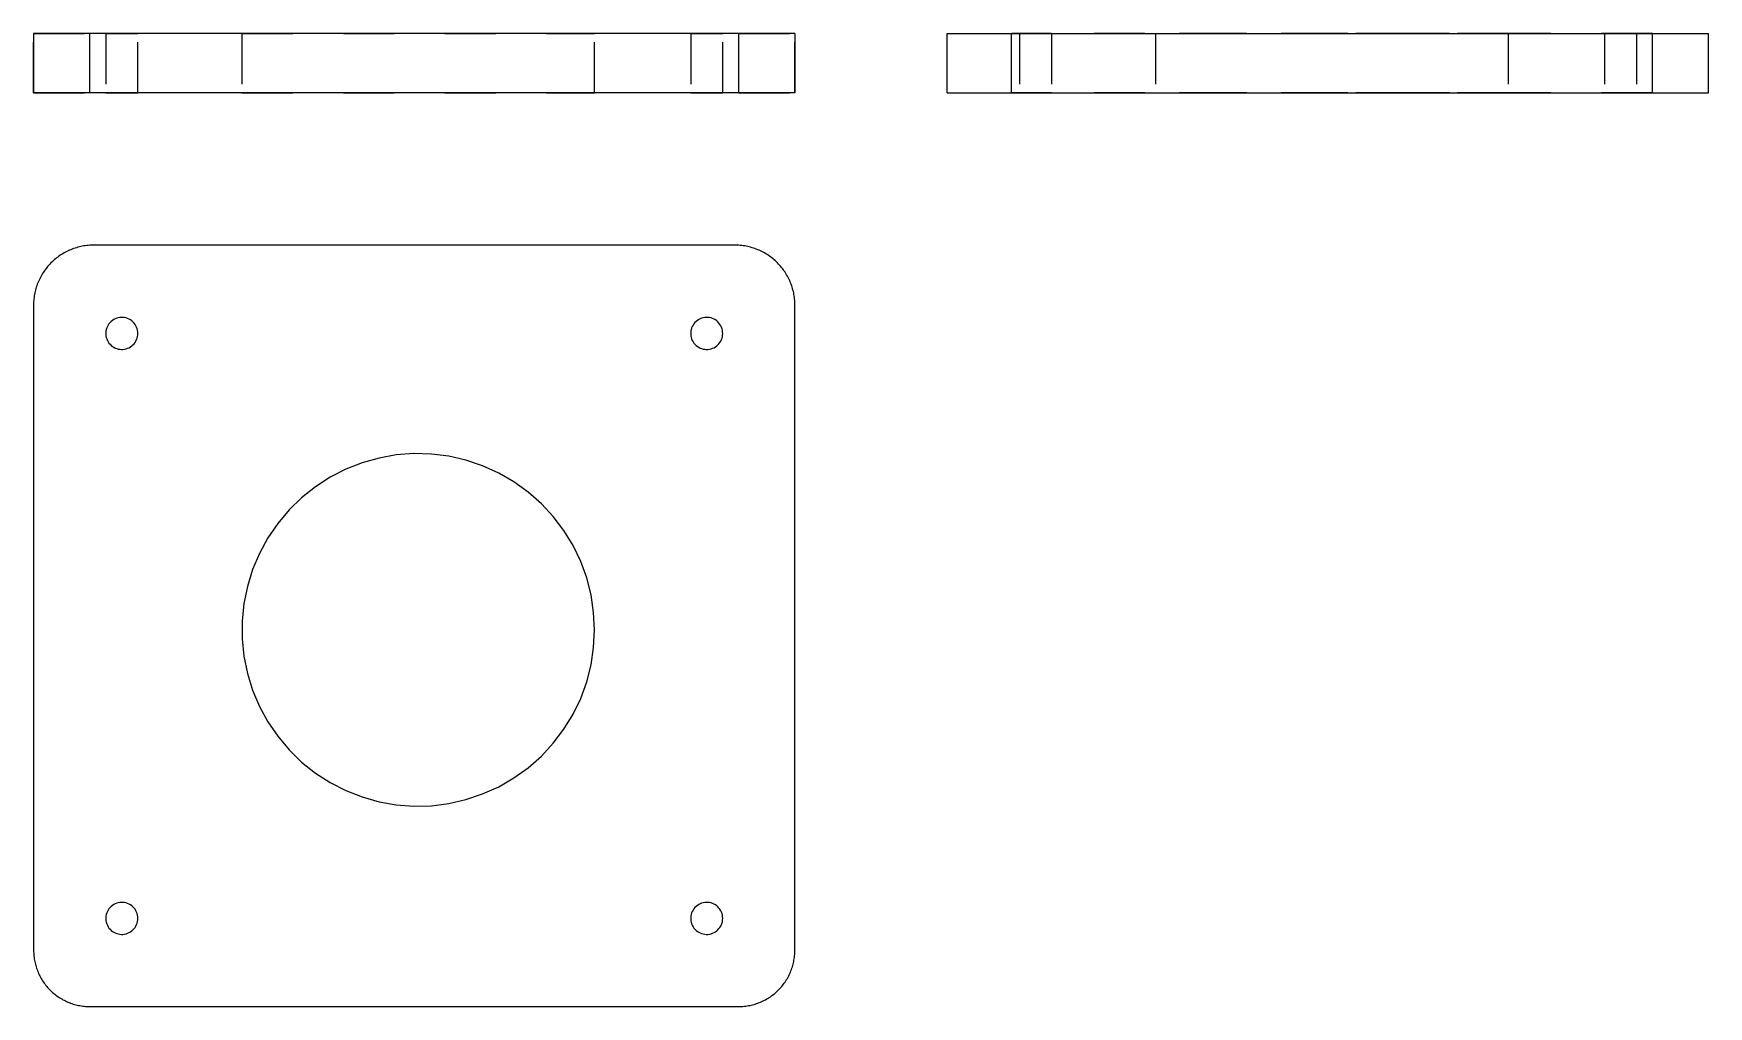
# Model space of a CAD drawing. Extents: x 0 to 3.3, y 0 to 1.92.
import ezdxf

# ---------------------------------------------------------------- set-up
doc = ezdxf.new("R2010")
doc.units = 0
doc.linetypes.add('HIDDEN', pattern=[0.075027, 0.050043, -0.024984])
for name, color, linetype in [('FRONT', 7, 'CONTINUOUS'), ('FRONT_HID', 7, 'HIDDEN'), ('LEFT', 7, 'CONTINUOUS'), ('LEFT_HID', 7, 'HIDDEN'), ('TOP', 7, 'CONTINUOUS')]:
    doc.layers.add(name, color=color, linetype=linetype)

msp = doc.modelspace()

# ---------------------------------------------------------------- linework, layer by layer
at = {"layer": 'FRONT'}
for p, q in [((0.110789, 1.917293), (0, 1.917293)), ((0, 1.917293), (0, 1.800105)), ((1.389737, 1.917293), (0.110789, 1.917293)), ((0.110789, 1.800105), (0.110789, 1.917293)), ((1.389737, 1.800105), (1.389737, 1.917293)), ((1.500526, 1.917293), (1.389737, 1.917293)), ((1.500526, 1.917293), (1.500526, 1.800105)), ((0.110789, 1.800105), (0, 1.800105)), ((1.389737, 1.800105), (0.110789, 1.800105)), ((1.500526, 1.800105), (1.389737, 1.800105))]:
    msp.add_line(p, q, dxfattribs=at)
at = {"layer": 'FRONT_HID', "linetype": 'HIDDEN'}
for p, q in [((0, 1.917293), (0.000263, 1.917293)), ((0.000263, 1.917293), (0.110789, 1.917293)), ((0.000263, 1.800105), (0.000263, 1.917293)), ((0.000263, 1.800105), (0.000263, 1.917293)), ((0.205526, 1.917293), (0.142368, 1.917293)), ((0.142368, 1.917293), (0.205526, 1.917293)), ((0.205526, 1.917293), (0.142368, 1.917293)), ((0.142368, 1.917293), (0.205526, 1.917293)), ((0.142368, 1.917293), (0.142368, 1.800105)), ((0.142368, 1.917293), (0.142368, 1.800105)), ((0.205526, 1.800105), (0.205526, 1.917293)), ((0.205526, 1.800105), (0.205526, 1.917293)), ((1.105526, 1.917293), (0.410789, 1.917293)), ((0.410789, 1.917293), (1.105526, 1.917293)), ((0.410789, 1.917293), (0.410789, 1.800105)), ((1.105526, 1.800105), (1.105526, 1.917293)), ((1.358158, 1.917293), (1.295, 1.917293)), ((1.295, 1.917293), (1.358158, 1.917293)), ((1.358158, 1.917293), (1.295, 1.917293)), ((1.295, 1.917293), (1.358158, 1.917293)), ((1.295, 1.917293), (1.295, 1.800105)), ((1.295, 1.917293), (1.295, 1.800105)), ((1.358158, 1.800105), (1.358158, 1.917293)), ((1.358158, 1.800105), (1.358158, 1.917293)), ((1.389737, 1.917293), (1.500263, 1.917293)), ((1.500263, 1.800105), (1.500263, 1.917293)), ((1.500263, 1.800105), (1.500263, 1.917293)), ((1.500263, 1.917293), (1.500526, 1.917293)), ((0, 1.800105), (0.000263, 1.800105)), ((0.000263, 1.800105), (0.110789, 1.800105)), ((0.205526, 1.800105), (0.142368, 1.800105)), ((0.142368, 1.800105), (0.205526, 1.800105)), ((0.205526, 1.800105), (0.142368, 1.800105)), ((0.142368, 1.800105), (0.205526, 1.800105)), ((1.105526, 1.800105), (0.410789, 1.800105)), ((0.410789, 1.800105), (1.105526, 1.800105)), ((1.358158, 1.800105), (1.295, 1.800105)), ((1.295, 1.800105), (1.358158, 1.800105)), ((1.358158, 1.800105), (1.295, 1.800105)), ((1.295, 1.800105), (1.358158, 1.800105)), ((1.389737, 1.800105), (1.500263, 1.800105)), ((1.500263, 1.800105), (1.500526, 1.800105))]:
    msp.add_line(p, q, dxfattribs=at)
at = {"layer": 'LEFT'}
for p, q in [((1.800631, 1.800105), (1.800631, 1.917293)), ((1.800631, 1.917293), (1.926947, 1.917293)), ((1.926947, 1.800105), (1.926947, 1.917293)), ((1.926947, 1.917293), (3.190105, 1.917293)), ((3.190105, 1.917293), (3.300631, 1.917293)), ((3.190105, 1.800105), (3.190105, 1.917293)), ((3.300631, 1.800105), (3.300631, 1.917293)), ((1.800631, 1.800105), (1.926947, 1.800105)), ((1.926947, 1.800105), (3.190105, 1.800105)), ((3.190105, 1.800105), (3.300631, 1.800105))]:
    msp.add_line(p, q, dxfattribs=at)
at = {"layer": 'LEFT_HID', "linetype": 'HIDDEN'}
for p, q in [((3.190105, 1.917293), (1.926947, 1.917293)), ((1.974315, 1.917293), (1.942736, 1.917293)), ((1.942736, 1.917293), (2.005894, 1.917293)), ((1.974315, 1.917293), (1.942736, 1.917293)), ((1.942736, 1.917293), (2.005894, 1.917293)), ((1.942736, 1.917293), (1.942736, 1.800105)), ((1.942736, 1.917293), (1.942736, 1.800105)), ((2.005894, 1.917293), (1.974315, 1.917293)), ((2.005894, 1.917293), (1.974315, 1.917293)), ((2.005894, 1.917293), (2.005894, 1.800105)), ((2.005894, 1.917293), (2.005894, 1.800105)), ((2.558526, 1.917293), (2.211157, 1.917293)), ((2.211157, 1.917293), (2.905894, 1.917293)), ((2.211157, 1.917293), (2.211157, 1.800105)), ((2.905894, 1.917293), (2.558526, 1.917293)), ((2.905894, 1.917293), (2.905894, 1.800105)), ((3.126947, 1.917293), (3.095368, 1.917293)), ((3.095368, 1.917293), (3.158526, 1.917293)), ((3.126947, 1.917293), (3.095368, 1.917293)), ((3.095368, 1.917293), (3.158526, 1.917293)), ((3.095368, 1.917293), (3.095368, 1.800105)), ((3.095368, 1.917293), (3.095368, 1.800105)), ((3.158526, 1.917293), (3.126947, 1.917293)), ((3.158526, 1.917293), (3.126947, 1.917293)), ((3.158526, 1.917293), (3.158526, 1.800105)), ((3.158526, 1.917293), (3.158526, 1.800105)), ((3.190105, 1.800105), (1.926947, 1.800105)), ((1.974315, 1.800105), (1.942736, 1.800105)), ((1.942736, 1.800105), (2.005894, 1.800105)), ((1.974315, 1.800105), (1.942736, 1.800105)), ((1.942736, 1.800105), (2.005894, 1.800105)), ((2.005894, 1.800105), (1.974315, 1.800105)), ((2.005894, 1.800105), (1.974315, 1.800105)), ((2.558526, 1.800105), (2.211157, 1.800105)), ((2.211157, 1.800105), (2.905894, 1.800105)), ((2.905894, 1.800105), (2.558526, 1.800105)), ((3.126947, 1.800105), (3.095368, 1.800105)), ((3.095368, 1.800105), (3.158526, 1.800105)), ((3.126947, 1.800105), (3.095368, 1.800105)), ((3.095368, 1.800105), (3.158526, 1.800105)), ((3.158526, 1.800105), (3.126947, 1.800105)), ((3.158526, 1.800105), (3.126947, 1.800105))]:
    msp.add_line(p, q, dxfattribs=at)
at = {"layer": 'TOP'}
for p, q in [((0.062779, 1.486273), (0.060186, 1.484847)), ((0.065406, 1.487635), (0.062779, 1.486273)), ((0.068067, 1.48893), (0.065406, 1.487635)), ((0.070759, 1.490158), (0.068067, 1.48893)), ((0.073481, 1.491319), (0.070759, 1.490158)), ((0.076231, 1.492412), (0.073481, 1.491319)), ((0.079007, 1.493436), (0.076231, 1.492412)), ((0.081808, 1.49439), (0.079007, 1.493436)), ((0.084632, 1.495274), (0.081808, 1.49439)), ((0.087477, 1.496088), (0.084632, 1.495274)), ((0.090341, 1.49683), (0.087477, 1.496088)), ((0.093224, 1.497501), (0.090341, 1.49683)), ((0.096122, 1.498099), (0.093224, 1.497501)), ((0.099033, 1.498625), (0.096122, 1.498099)), ((0.101958, 1.499079), (0.099033, 1.498625)), ((0.104892, 1.499459), (0.101958, 1.499079)), ((0.107835, 1.499766), (0.104892, 1.499459)), ((0.110785, 1.5), (0.107835, 1.499766)), ((1.389733, 1.5), (0.110785, 1.5)), ((1.392682, 1.499766), (1.389733, 1.5)), ((1.395626, 1.499459), (1.392682, 1.499766)), ((1.39856, 1.499079), (1.395626, 1.499459)), ((1.401484, 1.498625), (1.39856, 1.499079)), ((1.404396, 1.498099), (1.401484, 1.498625)), ((1.407294, 1.497501), (1.404396, 1.498099)), ((1.410176, 1.49683), (1.407294, 1.497501)), ((1.413041, 1.496088), (1.410176, 1.49683)), ((1.415886, 1.495274), (1.413041, 1.496088)), ((1.41871, 1.49439), (1.415886, 1.495274)), ((1.421511, 1.493436), (1.41871, 1.49439)), ((1.424287, 1.492412), (1.421511, 1.493436)), ((1.427037, 1.491319), (1.424287, 1.492412)), ((1.429759, 1.490158), (1.427037, 1.491319)), ((1.432451, 1.48893), (1.429759, 1.490158)), ((1.435111, 1.487635), (1.432451, 1.48893)), ((1.437739, 1.486273), (1.435111, 1.487635)), ((1.440332, 1.484847), (1.437739, 1.486273)), ((0.024666, 1.454017), (0.022889, 1.451651)), ((0.026501, 1.456338), (0.024666, 1.454017)), ((0.028394, 1.458613), (0.026501, 1.456338)), ((0.030342, 1.46084), (0.028394, 1.458613)), ((0.032346, 1.463018), (0.030342, 1.46084)), ((0.034403, 1.465145), (0.032346, 1.463018)), ((0.036513, 1.46722), (0.034403, 1.465145)), ((0.038673, 1.469242), (0.036513, 1.46722)), ((0.040884, 1.471209), (0.038673, 1.469242)), ((0.043142, 1.473121), (0.040884, 1.471209)), ((0.045448, 1.474976), (0.043142, 1.473121)), ((0.047799, 1.476772), (0.045448, 1.474976)), ((0.050194, 1.47851), (0.047799, 1.476772)), ((0.052632, 1.480187), (0.050194, 1.47851)), ((0.055111, 1.481803), (0.052632, 1.480187)), ((0.05763, 1.483357), (0.055111, 1.481803)), ((0.060186, 1.484847), (0.05763, 1.483357)), ((1.442888, 1.483357), (1.440332, 1.484847)), ((1.445406, 1.481803), (1.442888, 1.483357)), ((1.447885, 1.480187), (1.445406, 1.481803)), ((1.450323, 1.47851), (1.447885, 1.480187)), ((1.452718, 1.476772), (1.450323, 1.47851)), ((1.45507, 1.474976), (1.452718, 1.476772)), ((1.457375, 1.473121), (1.45507, 1.474976)), ((1.459634, 1.471209), (1.457375, 1.473121)), ((1.461844, 1.469242), (1.459634, 1.471209)), ((1.464005, 1.46722), (1.461844, 1.469242)), ((1.466115, 1.465145), (1.464005, 1.46722)), ((1.468172, 1.463018), (1.466115, 1.465145)), ((1.470175, 1.46084), (1.468172, 1.463018)), ((1.472124, 1.458613), (1.470175, 1.46084)), ((1.474016, 1.456338), (1.472124, 1.458613)), ((1.475852, 1.454017), (1.474016, 1.456338)), ((1.477628, 1.451651), (1.475852, 1.454017)), ((0.006491, 1.420303), (0.005561, 1.417494)), ((0.007491, 1.423088), (0.006491, 1.420303)), ((0.008561, 1.425847), (0.007491, 1.423088)), ((0.009699, 1.428579), (0.008561, 1.425847)), ((0.010904, 1.431281), (0.009699, 1.428579)), ((0.012177, 1.433952), (0.010904, 1.431281)), ((0.013516, 1.436591), (0.012177, 1.433952)), ((0.01492, 1.439196), (0.013516, 1.436591)), ((0.016389, 1.441765), (0.01492, 1.439196)), ((0.017921, 1.444296), (0.016389, 1.441765)), ((0.019516, 1.446789), (0.017921, 1.444296)), ((0.021172, 1.449241), (0.019516, 1.446789)), ((0.022889, 1.451651), (0.021172, 1.449241)), ((1.479345, 1.449241), (1.477628, 1.451651)), ((1.481002, 1.446789), (1.479345, 1.449241)), ((1.482597, 1.444296), (1.481002, 1.446789)), ((1.484129, 1.441765), (1.482597, 1.444296)), ((1.485598, 1.439196), (1.484129, 1.441765)), ((1.487002, 1.436591), (1.485598, 1.439196)), ((1.488341, 1.433952), (1.487002, 1.436591)), ((1.489613, 1.431281), (1.488341, 1.433952)), ((1.490819, 1.428579), (1.489613, 1.431281)), ((1.491957, 1.425847), (1.490819, 1.428579)), ((1.493026, 1.423088), (1.491957, 1.425847)), ((1.494027, 1.420303), (1.493026, 1.423088)), ((1.494957, 1.417494), (1.494027, 1.420303)), ((0.000196, 1.38847), (0.000061, 1.385514)), ((0.000405, 1.391422), (0.000196, 1.38847)), ((0.000687, 1.394368), (0.000405, 1.391422)), ((0.001043, 1.397305), (0.000687, 1.394368)), ((0.001471, 1.400233), (0.001043, 1.397305)), ((0.001973, 1.40315), (0.001471, 1.400233)), ((0.002547, 1.406052), (0.001973, 1.40315)), ((0.003193, 1.40894), (0.002547, 1.406052)), ((0.003911, 1.411811), (0.003193, 1.40894)), ((0.0047, 1.414663), (0.003911, 1.411811)), ((0.005561, 1.417494), (0.0047, 1.414663)), ((1.495817, 1.414663), (1.494957, 1.417494)), ((1.496607, 1.411811), (1.495817, 1.414663)), ((1.497325, 1.40894), (1.496607, 1.411811)), ((1.497971, 1.406052), (1.497325, 1.40894)), ((1.498545, 1.40315), (1.497971, 1.406052)), ((1.499047, 1.400233), (1.498545, 1.40315)), ((1.499475, 1.397305), (1.499047, 1.400233)), ((1.499831, 1.394368), (1.499475, 1.397305)), ((1.500113, 1.391422), (1.499831, 1.394368)), ((1.500321, 1.38847), (1.500113, 1.391422)), ((1.500456, 1.385514), (1.500321, 1.38847)), ((0.000061, 1.385514), (0, 1.382556)), ((0, 1.382556), (0.000013, 1.379597)), ((0.000013, 1.379597), (0.000099, 1.376639)), ((0.000099, 1.376639), (0.000259, 1.373684)), ((0.000259, 1.373684), (0.000259, 0.110526)), ((0.158154, 1.353664), (0.155509, 1.351956)), ((0.160955, 1.3551), (0.158154, 1.353664)), ((0.163886, 1.35625), (0.160955, 1.3551)), ((0.166916, 1.357103), (0.163886, 1.35625)), ((0.170016, 1.35765), (0.166916, 1.357103)), ((0.173156, 1.357885), (0.170016, 1.35765)), ((0.176303, 1.357806), (0.173156, 1.357885)), ((0.179427, 1.357415), (0.176303, 1.357806)), ((0.182496, 1.356714), (0.179427, 1.357415)), ((0.18548, 1.355712), (0.182496, 1.356714)), ((0.18835, 1.354417), (0.18548, 1.355712)), ((0.191076, 1.352843), (0.18835, 1.354417)), ((1.310785, 1.353664), (1.308141, 1.351956)), ((1.313587, 1.3551), (1.310785, 1.353664)), ((1.316517, 1.35625), (1.313587, 1.3551)), ((1.319548, 1.357103), (1.316517, 1.35625)), ((1.322648, 1.35765), (1.319548, 1.357103)), ((1.325787, 1.357885), (1.322648, 1.35765)), ((1.328935, 1.357806), (1.325787, 1.357885)), ((1.332058, 1.357415), (1.328935, 1.357806)), ((1.335127, 1.356714), (1.332058, 1.357415)), ((1.338112, 1.355712), (1.335127, 1.356714)), ((1.340981, 1.354417), (1.338112, 1.355712)), ((1.343708, 1.352843), (1.340981, 1.354417)), ((1.500259, 1.373684), (1.500419, 1.376639)), ((1.500259, 0.110526), (1.500259, 1.373684)), ((1.500419, 1.376639), (1.500505, 1.379597)), ((1.500518, 1.382556), (1.500456, 1.385514)), ((1.500505, 1.379597), (1.500518, 1.382556)), ((0.142717, 1.331022), (0.142403, 1.32789)), ((0.142403, 1.32789), (0.142403, 1.324742)), ((0.142403, 1.324742), (0.142717, 1.321609)), ((0.143341, 1.334108), (0.142717, 1.331022)), ((0.142717, 1.321609), (0.143341, 1.318523)), ((0.144269, 1.337116), (0.143341, 1.334108)), ((0.145491, 1.340017), (0.144269, 1.337116)), ((0.146997, 1.342782), (0.145491, 1.340017)), ((0.14877, 1.345383), (0.146997, 1.342782)), ((0.150794, 1.347795), (0.14877, 1.345383)), ((0.153048, 1.349993), (0.150794, 1.347795)), ((0.155509, 1.351956), (0.153048, 1.349993)), ((0.193632, 1.351005), (0.191076, 1.352843)), ((0.195993, 1.348922), (0.193632, 1.351005)), ((0.198134, 1.346614), (0.195993, 1.348922)), ((0.200035, 1.344105), (0.198134, 1.346614)), ((0.201676, 1.341419), (0.200035, 1.344105)), ((0.203042, 1.338582), (0.201676, 1.341419)), ((0.204119, 1.335624), (0.203042, 1.338582)), ((0.204896, 1.332573), (0.204119, 1.335624)), ((0.205365, 1.32946), (0.204896, 1.332573)), ((0.204896, 1.320059), (0.205365, 1.323172)), ((0.205522, 1.326316), (0.205365, 1.32946)), ((0.205365, 1.323172), (0.205522, 1.326316)), ((1.295348, 1.331022), (1.295035, 1.32789)), ((1.295035, 1.32789), (1.295035, 1.324742)), ((1.295035, 1.324742), (1.295348, 1.321609)), ((1.295972, 1.334108), (1.295348, 1.331022)), ((1.295348, 1.321609), (1.295972, 1.318523)), ((1.2969, 1.337116), (1.295972, 1.334108)), ((1.298123, 1.340017), (1.2969, 1.337116)), ((1.299629, 1.342782), (1.298123, 1.340017)), ((1.301402, 1.345383), (1.299629, 1.342782)), ((1.303426, 1.347795), (1.301402, 1.345383)), ((1.305679, 1.349993), (1.303426, 1.347795)), ((1.308141, 1.351956), (1.305679, 1.349993)), ((1.346264, 1.351005), (1.343708, 1.352843)), ((1.348624, 1.348922), (1.346264, 1.351005)), ((1.350766, 1.346614), (1.348624, 1.348922)), ((1.352666, 1.344105), (1.350766, 1.346614)), ((1.354308, 1.341419), (1.352666, 1.344105)), ((1.355674, 1.338582), (1.354308, 1.341419)), ((1.356751, 1.335624), (1.355674, 1.338582)), ((1.357527, 1.332573), (1.356751, 1.335624)), ((1.357997, 1.32946), (1.357527, 1.332573)), ((1.357527, 1.320059), (1.357997, 1.323172)), ((1.358154, 1.326316), (1.357997, 1.32946)), ((1.357997, 1.323172), (1.358154, 1.326316)), ((0.143341, 1.318523), (0.144269, 1.315515)), ((0.144269, 1.315515), (0.145491, 1.312614)), ((0.145491, 1.312614), (0.146997, 1.309849)), ((0.146997, 1.309849), (0.14877, 1.307248)), ((0.14877, 1.307248), (0.150794, 1.304837)), ((0.150794, 1.304837), (0.153048, 1.302638)), ((0.153048, 1.302638), (0.155509, 1.300676)), ((0.155509, 1.300676), (0.158154, 1.298968)), ((0.158154, 1.298968), (0.160955, 1.297531)), ((0.160955, 1.297531), (0.163886, 1.296381)), ((0.163886, 1.296381), (0.166916, 1.295529)), ((0.166916, 1.295529), (0.170016, 1.294982)), ((0.170016, 1.294982), (0.173156, 1.294747)), ((0.173156, 1.294747), (0.176303, 1.294825)), ((0.176303, 1.294825), (0.179427, 1.295217)), ((0.179427, 1.295217), (0.182496, 1.295917)), ((0.182496, 1.295917), (0.18548, 1.29692)), ((0.18548, 1.29692), (0.18835, 1.298215)), ((0.18835, 1.298215), (0.191076, 1.299789)), ((0.191076, 1.299789), (0.193632, 1.301626)), ((0.193632, 1.301626), (0.195993, 1.303709)), ((0.195993, 1.303709), (0.198134, 1.306017)), ((0.198134, 1.306017), (0.200035, 1.308527)), ((0.200035, 1.308527), (0.201676, 1.311213)), ((0.201676, 1.311213), (0.203042, 1.314049)), ((0.203042, 1.314049), (0.204119, 1.317008)), ((0.204119, 1.317008), (0.204896, 1.320059)), ((1.295972, 1.318523), (1.2969, 1.315515)), ((1.2969, 1.315515), (1.298123, 1.312614)), ((1.298123, 1.312614), (1.299629, 1.309849)), ((1.299629, 1.309849), (1.301402, 1.307248)), ((1.301402, 1.307248), (1.303426, 1.304837)), ((1.303426, 1.304837), (1.305679, 1.302638)), ((1.305679, 1.302638), (1.308141, 1.300676)), ((1.308141, 1.300676), (1.310785, 1.298968)), ((1.310785, 1.298968), (1.313587, 1.297531)), ((1.313587, 1.297531), (1.316517, 1.296381)), ((1.316517, 1.296381), (1.319548, 1.295529)), ((1.319548, 1.295529), (1.322648, 1.294982)), ((1.322648, 1.294982), (1.325787, 1.294747)), ((1.325787, 1.294747), (1.328935, 1.294825)), ((1.328935, 1.294825), (1.332058, 1.295217)), ((1.332058, 1.295217), (1.335127, 1.295917)), ((1.335127, 1.295917), (1.338112, 1.29692)), ((1.338112, 1.29692), (1.340981, 1.298215)), ((1.340981, 1.298215), (1.343708, 1.299789)), ((1.343708, 1.299789), (1.346264, 1.301626)), ((1.346264, 1.301626), (1.348624, 1.303709)), ((1.348624, 1.303709), (1.350766, 1.306017)), ((1.350766, 1.306017), (1.352666, 1.308527)), ((1.352666, 1.308527), (1.354308, 1.311213)), ((1.354308, 1.311213), (1.355674, 1.314049)), ((1.355674, 1.314049), (1.356751, 1.317008)), ((1.356751, 1.317008), (1.357527, 1.320059)), ((0.749493, 1.089366), (0.714961, 1.086778)), ((0.784112, 1.088502), (0.749493, 1.089366)), ((0.615285, 1.058734), (0.584469, 1.042935)), ((0.647521, 1.071385), (0.615285, 1.058734)), ((0.680857, 1.080764), (0.647521, 1.071385)), ((0.714961, 1.086778), (0.680857, 1.080764)), ((0.818473, 1.084196), (0.784112, 1.088502)), ((0.852235, 1.076491), (0.818473, 1.084196)), ((0.885062, 1.065461), (0.852235, 1.076491)), ((0.916627, 1.051219), (0.885062, 1.065461)), ((0.555379, 1.024147), (0.528305, 1.002556)), ((0.584469, 1.042935), (0.555379, 1.024147)), ((0.946617, 1.033904), (0.916627, 1.051219)), ((0.974734, 1.013689), (0.946617, 1.033904)), ((0.528305, 1.002556), (0.503515, 0.978376)), ((1.000699, 0.990775), (0.974734, 1.013689)), ((1.024253, 0.965389), (1.000699, 0.990775)), ((0.503515, 0.978376), (0.481255, 0.951848)), ((1.045163, 0.937785), (1.024253, 0.965389)), ((0.481255, 0.951848), (0.461747, 0.923235)), ((1.06322, 0.908236), (1.045163, 0.937785)), ((0.445185, 0.892823), (0.431734, 0.860912)), ((0.461747, 0.923235), (0.445185, 0.892823)), ((1.078245, 0.877035), (1.06322, 0.908236)), ((0.431734, 0.860912), (0.421527, 0.827821)), ((1.090089, 0.844494), (1.078245, 0.877035)), ((0.421527, 0.827821), (0.414665, 0.793878)), ((1.098635, 0.810935), (1.090089, 0.844494)), ((0.414665, 0.793878), (0.411217, 0.75942)), ((1.103796, 0.776692), (1.098635, 0.810935)), ((0.411217, 0.75942), (0.411217, 0.72479)), ((1.105522, 0.742105), (1.103796, 0.776692)), ((1.103796, 0.707519), (1.105522, 0.742105)), ((0.411217, 0.72479), (0.414665, 0.690333)), ((1.098635, 0.673276), (1.103796, 0.707519)), ((0.414665, 0.690333), (0.421527, 0.65639)), ((1.090089, 0.639717), (1.098635, 0.673276)), ((0.421527, 0.65639), (0.431734, 0.623298)), ((1.078245, 0.607175), (1.090089, 0.639717)), ((0.431734, 0.623298), (0.445185, 0.591388)), ((1.06322, 0.575975), (1.078245, 0.607175)), ((0.445185, 0.591388), (0.461747, 0.560975)), ((1.045163, 0.546426), (1.06322, 0.575975)), ((0.461747, 0.560975), (0.481255, 0.532363)), ((0.481255, 0.532363), (0.503515, 0.505835)), ((1.024253, 0.518821), (1.045163, 0.546426)), ((0.503515, 0.505835), (0.528305, 0.481655)), ((1.000699, 0.493436), (1.024253, 0.518821)), ((0.528305, 0.481655), (0.555379, 0.460064)), ((0.946617, 0.450307), (0.974734, 0.470522)), ((0.974734, 0.470522), (1.000699, 0.493436)), ((0.555379, 0.460064), (0.584469, 0.441275)), ((0.584469, 0.441275), (0.615285, 0.425477)), ((0.885062, 0.418749), (0.916627, 0.432992)), ((0.916627, 0.432992), (0.946617, 0.450307)), ((0.615285, 0.425477), (0.647521, 0.412825)), ((0.647521, 0.412825), (0.680857, 0.403446)), ((0.680857, 0.403446), (0.714961, 0.397433)), ((0.714961, 0.397433), (0.749493, 0.394845)), ((0.784112, 0.395708), (0.818473, 0.400014)), ((0.818473, 0.400014), (0.852235, 0.40772)), ((0.852235, 0.40772), (0.885062, 0.418749)), ((0.749493, 0.394845), (0.784112, 0.395708)), ((0.155509, 0.199324), (0.153048, 0.197362)), ((0.158154, 0.201032), (0.155509, 0.199324)), ((0.160955, 0.202469), (0.158154, 0.201032)), ((0.163886, 0.203619), (0.160955, 0.202469)), ((0.166916, 0.204471), (0.163886, 0.203619)), ((0.170016, 0.205018), (0.166916, 0.204471)), ((0.173156, 0.205253), (0.170016, 0.205018)), ((0.176303, 0.205175), (0.173156, 0.205253)), ((0.179427, 0.204783), (0.176303, 0.205175)), ((0.182496, 0.204083), (0.179427, 0.204783)), ((0.18548, 0.20308), (0.182496, 0.204083)), ((0.18835, 0.201785), (0.18548, 0.20308)), ((0.191076, 0.200211), (0.18835, 0.201785)), ((0.193632, 0.198374), (0.191076, 0.200211)), ((0.195993, 0.196291), (0.193632, 0.198374)), ((1.308141, 0.199324), (1.305679, 0.197362)), ((1.310785, 0.201032), (1.308141, 0.199324)), ((1.313587, 0.202469), (1.310785, 0.201032)), ((1.316517, 0.203619), (1.313587, 0.202469)), ((1.319548, 0.204471), (1.316517, 0.203619)), ((1.322648, 0.205018), (1.319548, 0.204471)), ((1.325787, 0.205253), (1.322648, 0.205018)), ((1.328935, 0.205175), (1.325787, 0.205253)), ((1.332058, 0.204783), (1.328935, 0.205175)), ((1.335127, 0.204083), (1.332058, 0.204783)), ((1.338112, 0.20308), (1.335127, 0.204083)), ((1.340981, 0.201785), (1.338112, 0.20308)), ((1.343708, 0.200211), (1.340981, 0.201785)), ((1.346264, 0.198374), (1.343708, 0.200211)), ((1.348624, 0.196291), (1.346264, 0.198374)), ((0.142717, 0.178391), (0.142403, 0.175258)), ((0.142403, 0.175258), (0.142403, 0.17211)), ((0.142403, 0.17211), (0.142717, 0.168978)), ((0.143341, 0.181477), (0.142717, 0.178391)), ((0.142717, 0.168978), (0.143341, 0.165892)), ((0.144269, 0.184485), (0.143341, 0.181477)), ((0.143341, 0.165892), (0.144269, 0.162884)), ((0.145491, 0.187386), (0.144269, 0.184485)), ((0.146997, 0.190151), (0.145491, 0.187386)), ((0.14877, 0.192752), (0.146997, 0.190151)), ((0.150794, 0.195163), (0.14877, 0.192752)), ((0.153048, 0.197362), (0.150794, 0.195163)), ((0.198134, 0.193983), (0.195993, 0.196291)), ((0.200035, 0.191473), (0.198134, 0.193983)), ((0.201676, 0.188787), (0.200035, 0.191473)), ((0.203042, 0.185951), (0.201676, 0.188787)), ((0.204119, 0.182992), (0.203042, 0.185951)), ((0.204896, 0.179941), (0.204119, 0.182992)), ((0.204119, 0.164376), (0.204896, 0.167427)), ((0.205365, 0.176828), (0.204896, 0.179941)), ((0.204896, 0.167427), (0.205365, 0.17054)), ((0.205522, 0.173684), (0.205365, 0.176828)), ((0.205365, 0.17054), (0.205522, 0.173684)), ((1.295348, 0.178391), (1.295035, 0.175258)), ((1.295035, 0.175258), (1.295035, 0.17211)), ((1.295035, 0.17211), (1.295348, 0.168978)), ((1.295972, 0.181477), (1.295348, 0.178391)), ((1.295348, 0.168978), (1.295972, 0.165892)), ((1.2969, 0.184485), (1.295972, 0.181477)), ((1.295972, 0.165892), (1.2969, 0.162884)), ((1.298123, 0.187386), (1.2969, 0.184485)), ((1.299629, 0.190151), (1.298123, 0.187386)), ((1.301402, 0.192752), (1.299629, 0.190151)), ((1.303426, 0.195163), (1.301402, 0.192752)), ((1.305679, 0.197362), (1.303426, 0.195163)), ((1.350766, 0.193983), (1.348624, 0.196291)), ((1.352666, 0.191473), (1.350766, 0.193983)), ((1.354308, 0.188787), (1.352666, 0.191473)), ((1.355674, 0.185951), (1.354308, 0.188787)), ((1.356751, 0.182992), (1.355674, 0.185951)), ((1.357527, 0.179941), (1.356751, 0.182992)), ((1.356751, 0.164376), (1.357527, 0.167427)), ((1.357997, 0.176828), (1.357527, 0.179941)), ((1.357527, 0.167427), (1.357997, 0.17054)), ((1.358154, 0.173684), (1.357997, 0.176828)), ((1.357997, 0.17054), (1.358154, 0.173684)), ((0.144269, 0.162884), (0.145491, 0.159983)), ((0.145491, 0.159983), (0.146997, 0.157218)), ((0.146997, 0.157218), (0.14877, 0.154617)), ((0.14877, 0.154617), (0.150794, 0.152205)), ((0.150794, 0.152205), (0.153048, 0.150007)), ((0.153048, 0.150007), (0.155509, 0.148044)), ((0.155509, 0.148044), (0.158154, 0.146336)), ((0.158154, 0.146336), (0.160955, 0.1449)), ((0.160955, 0.1449), (0.163886, 0.14375)), ((0.163886, 0.14375), (0.166916, 0.142897)), ((0.166916, 0.142897), (0.170016, 0.14235)), ((0.170016, 0.14235), (0.173156, 0.142115)), ((0.173156, 0.142115), (0.176303, 0.142194)), ((0.176303, 0.142194), (0.179427, 0.142585)), ((0.179427, 0.142585), (0.182496, 0.143286)), ((0.182496, 0.143286), (0.18548, 0.144288)), ((0.18548, 0.144288), (0.18835, 0.145583)), ((0.18835, 0.145583), (0.191076, 0.147157)), ((0.191076, 0.147157), (0.193632, 0.148995)), ((0.193632, 0.148995), (0.195993, 0.151078)), ((0.195993, 0.151078), (0.198134, 0.153386)), ((0.198134, 0.153386), (0.200035, 0.155895)), ((0.200035, 0.155895), (0.201676, 0.158581)), ((0.201676, 0.158581), (0.203042, 0.161418)), ((0.203042, 0.161418), (0.204119, 0.164376)), ((1.2969, 0.162884), (1.298123, 0.159983)), ((1.298123, 0.159983), (1.299629, 0.157218)), ((1.299629, 0.157218), (1.301402, 0.154617)), ((1.301402, 0.154617), (1.303426, 0.152205)), ((1.303426, 0.152205), (1.305679, 0.150007)), ((1.305679, 0.150007), (1.308141, 0.148044)), ((1.308141, 0.148044), (1.310785, 0.146336)), ((1.310785, 0.146336), (1.313587, 0.1449)), ((1.313587, 0.1449), (1.316517, 0.14375)), ((1.316517, 0.14375), (1.319548, 0.142897)), ((1.319548, 0.142897), (1.322648, 0.14235)), ((1.322648, 0.14235), (1.325787, 0.142115)), ((1.325787, 0.142115), (1.328935, 0.142194)), ((1.328935, 0.142194), (1.332058, 0.142585)), ((1.332058, 0.142585), (1.335127, 0.143286)), ((1.335127, 0.143286), (1.338112, 0.144288)), ((1.338112, 0.144288), (1.340981, 0.145583)), ((1.340981, 0.145583), (1.343708, 0.147157)), ((1.343708, 0.147157), (1.346264, 0.148995)), ((1.346264, 0.148995), (1.348624, 0.151078)), ((1.348624, 0.151078), (1.350766, 0.153386)), ((1.350766, 0.153386), (1.352666, 0.155895)), ((1.352666, 0.155895), (1.354308, 0.158581)), ((1.354308, 0.158581), (1.355674, 0.161418)), ((1.355674, 0.161418), (1.356751, 0.164376)), ((0.000259, 0.110526), (0.000293, 0.107771)), ((0.000293, 0.107771), (0.000396, 0.105017)), ((0.000396, 0.105017), (0.000568, 0.102267)), ((0.000568, 0.102267), (0.000808, 0.099521)), ((0.000808, 0.099521), (0.001117, 0.096783)), ((1.499401, 0.096783), (1.49971, 0.099521)), ((1.49971, 0.099521), (1.49995, 0.102267)), ((1.49995, 0.102267), (1.500121, 0.105017)), ((1.500121, 0.105017), (1.500224, 0.107771)), ((1.500224, 0.107771), (1.500259, 0.110526)), ((0.001117, 0.096783), (0.001493, 0.094053)), ((0.001493, 0.094053), (0.001938, 0.091334)), ((0.001938, 0.091334), (0.00245, 0.088626)), ((0.00245, 0.088626), (0.00303, 0.085932)), ((0.00303, 0.085932), (0.003677, 0.083253)), ((0.003677, 0.083253), (0.00439, 0.080591)), ((0.00439, 0.080591), (0.005169, 0.077948)), ((0.005169, 0.077948), (0.006014, 0.075325)), ((0.006014, 0.075325), (0.006924, 0.072724)), ((0.006924, 0.072724), (0.007899, 0.070147)), ((0.007899, 0.070147), (0.008938, 0.067594)), ((0.008938, 0.067594), (0.01004, 0.065068)), ((1.490478, 0.065068), (1.49158, 0.067594)), ((1.49158, 0.067594), (1.492619, 0.070147)), ((1.492619, 0.070147), (1.493593, 0.072724)), ((1.493593, 0.072724), (1.494503, 0.075325)), ((1.494503, 0.075325), (1.495348, 0.077948)), ((1.495348, 0.077948), (1.496128, 0.080591)), ((1.496128, 0.080591), (1.496841, 0.083253)), ((1.496841, 0.083253), (1.497488, 0.085932)), ((1.497488, 0.085932), (1.498067, 0.088626)), ((1.498067, 0.088626), (1.49858, 0.091334)), ((1.49858, 0.091334), (1.499024, 0.094053)), ((1.499024, 0.094053), (1.499401, 0.096783)), ((0.01004, 0.065068), (0.011204, 0.062571)), ((0.011204, 0.062571), (0.012431, 0.060103)), ((0.012431, 0.060103), (0.013719, 0.057667)), ((0.013719, 0.057667), (0.015067, 0.055263)), ((0.015067, 0.055263), (0.016474, 0.052894)), ((0.016474, 0.052894), (0.01794, 0.050561)), ((0.01794, 0.050561), (0.019464, 0.048265)), ((0.019464, 0.048265), (0.021045, 0.046007)), ((0.021045, 0.046007), (0.022681, 0.04379)), ((0.022681, 0.04379), (0.024372, 0.041614)), ((0.024372, 0.041614), (0.026117, 0.039481)), ((0.026117, 0.039481), (0.027915, 0.037393)), ((0.027915, 0.037393), (0.029764, 0.035349)), ((0.029764, 0.035349), (0.031663, 0.033353)), ((0.031663, 0.033353), (0.033612, 0.031404)), ((1.466906, 0.031404), (1.468855, 0.033353)), ((1.468855, 0.033353), (1.470754, 0.035349)), ((1.470754, 0.035349), (1.472603, 0.037393)), ((1.472603, 0.037393), (1.474401, 0.039481)), ((1.474401, 0.039481), (1.476145, 0.041614)), ((1.476145, 0.041614), (1.477837, 0.04379)), ((1.477837, 0.04379), (1.479473, 0.046007)), ((1.479473, 0.046007), (1.481054, 0.048265)), ((1.481054, 0.048265), (1.482577, 0.050561)), ((1.482577, 0.050561), (1.484044, 0.052894)), ((1.484044, 0.052894), (1.485451, 0.055263)), ((1.485451, 0.055263), (1.486799, 0.057667)), ((1.486799, 0.057667), (1.488087, 0.060103)), ((1.488087, 0.060103), (1.489313, 0.062571)), ((1.489313, 0.062571), (1.490478, 0.065068)), ((0.033612, 0.031404), (0.035608, 0.029505)), ((0.035608, 0.029505), (0.037651, 0.027656)), ((0.037651, 0.027656), (0.03974, 0.025858)), ((0.03974, 0.025858), (0.041873, 0.024113)), ((0.041873, 0.024113), (0.044049, 0.022422)), ((0.044049, 0.022422), (0.046266, 0.020786)), ((0.046266, 0.020786), (0.048523, 0.019205)), ((0.048523, 0.019205), (0.05082, 0.017681)), ((0.05082, 0.017681), (0.053153, 0.016215)), ((0.053153, 0.016215), (0.055522, 0.014808)), ((0.055522, 0.014808), (0.057926, 0.01346)), ((0.057926, 0.01346), (0.060362, 0.012172)), ((0.060362, 0.012172), (0.06283, 0.010946)), ((0.06283, 0.010946), (0.065327, 0.009781)), ((0.065327, 0.009781), (0.067853, 0.008679)), ((0.067853, 0.008679), (0.070405, 0.00764)), ((0.070405, 0.00764), (0.072983, 0.006666)), ((0.072983, 0.006666), (0.075584, 0.005755)), ((0.075584, 0.005755), (0.078207, 0.00491)), ((0.078207, 0.00491), (0.08085, 0.004131)), ((0.08085, 0.004131), (0.083512, 0.003418)), ((0.083512, 0.003418), (0.086191, 0.002771)), ((0.086191, 0.002771), (0.088885, 0.002191)), ((0.088885, 0.002191), (0.091592, 0.001679)), ((0.091592, 0.001679), (0.094312, 0.001234)), ((0.094312, 0.001234), (0.097042, 0.000858)), ((0.097042, 0.000858), (0.09978, 0.000549)), ((0.09978, 0.000549), (0.102526, 0.000309)), ((0.102526, 0.000309), (0.105276, 0.000137)), ((0.105276, 0.000137), (0.10803, 0.000034)), ((0.10803, 0.000034), (0.110785, 0)), ((0.110785, 0), (1.389733, 0)), ((1.389733, 0), (1.392488, 0.000034)), ((1.392488, 0.000034), (1.395242, 0.000137)), ((1.395242, 0.000137), (1.397992, 0.000309)), ((1.397992, 0.000309), (1.400737, 0.000549)), ((1.400737, 0.000549), (1.403476, 0.000858)), ((1.403476, 0.000858), (1.406206, 0.001234)), ((1.406206, 0.001234), (1.408925, 0.001679)), ((1.408925, 0.001679), (1.411633, 0.002191)), ((1.411633, 0.002191), (1.414327, 0.002771)), ((1.414327, 0.002771), (1.417006, 0.003418)), ((1.417006, 0.003418), (1.419668, 0.004131)), ((1.419668, 0.004131), (1.422311, 0.00491)), ((1.422311, 0.00491), (1.424934, 0.005755)), ((1.424934, 0.005755), (1.427535, 0.006666)), ((1.427535, 0.006666), (1.430112, 0.00764)), ((1.430112, 0.00764), (1.432665, 0.008679)), ((1.432665, 0.008679), (1.435191, 0.009781)), ((1.435191, 0.009781), (1.437688, 0.010946)), ((1.437688, 0.010946), (1.440156, 0.012172)), ((1.440156, 0.012172), (1.442592, 0.01346)), ((1.442592, 0.01346), (1.444996, 0.014808)), ((1.444996, 0.014808), (1.447365, 0.016215)), ((1.447365, 0.016215), (1.449698, 0.017681)), ((1.449698, 0.017681), (1.451994, 0.019205)), ((1.451994, 0.019205), (1.454252, 0.020786)), ((1.454252, 0.020786), (1.456469, 0.022422)), ((1.456469, 0.022422), (1.458645, 0.024113)), ((1.458645, 0.024113), (1.460777, 0.025858)), ((1.460777, 0.025858), (1.462866, 0.027656)), ((1.462866, 0.027656), (1.46491, 0.029505)), ((1.46491, 0.029505), (1.466906, 0.031404))]:
    msp.add_line(p, q, dxfattribs=at)

doc.saveas('drawing.dxf')
